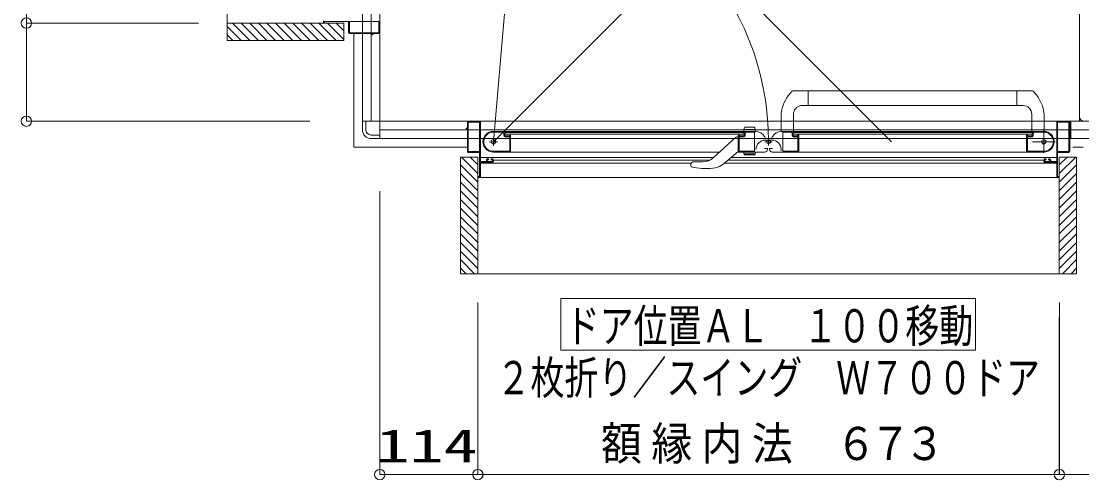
# Model space of a CAD drawing. Units: millimetres on the paper. Extents: x -305 to 305, y -152 to 152.
# Drawn here: x -58.2 to 3.2, y -3.2 to 23.4 of the extents above; entities that cross this region are included whole.
import ezdxf
from ezdxf.enums import TextEntityAlignment as Align

# ---------------------------------------------------------------- set-up
doc = ezdxf.new("R2010")
doc.units = ezdxf.units.MM
doc.linetypes.add('LONG_CHAIN', pattern=[21, 18, -1, 1, -1])
doc.linetypes.add('LONG_DOUBLE_CHAIN', pattern=[21.8, 18, -1, 0.6, -0.6, 0.6, -1])
doc.layers.add('0-0_0', color=7, linetype='Continuous', lineweight=9)
doc.layers.add('0-1_VIEW0001', color=7, linetype='Continuous', lineweight=9)
doc.styles.add('ＭＳ ゴシック', font='')
doc.styles.get('ＭＳ ゴシック').set_extended_font_data('MS Gothic')

# ---------------------------------------------------------------- blocks, each defined once
blk = doc.blocks.new('_ORIGIN')
at = {"layer": '0-0_0'}
blk.add_line((0, 0), (-1, 0), dxfattribs=at)
blk.add_circle((0, 0), 0.5, dxfattribs=at)

msp = doc.modelspace()

# ---------------------------------------------------------------- linework, layer by layer
at = {"layer": '0-1_VIEW0001'}
for p, q in [((-37.434, 16.573), (-37.434, 73.573)), ((-38.434, 17.573), (-38.434, 72.573)), ((-37.934, 17.573), (-37.934, 72.573)), ((3.066, 72.573), (3.066, 17.573)), ((3.066, 72.323), (3.066, 17.822)), ((-46.259, 62.847), (-46.259, 22.248)), ((-37.434, 43.298), (-37.434, 22.698)), ((-40.684, 23.263), (-40.684, 23.383)), ((-40.634, 23.333), (-40.634, 23.263)), ((-39.249, 23.348), (-40.619, 23.348)), ((-39.234, 22.698), (-39.234, 23.333)), ((-39.189, 22.708), (-39.189, 23.333)), ((-39.174, 23.348), (-37.494, 23.348)), ((-37.479, 23.333), (-37.479, 22.708)), ((-47.923, 23.254), (-57.881, 23.254)), ((-47.923, 23.254), (-57.881, 23.254)), ((-46.259, 23.248), (-39.509, 23.248)), ((-46.259, 23.063), (-45.444, 22.248)), ((-45.949, 23.248), (-44.949, 22.248)), ((-45.454, 23.248), (-44.454, 22.248)), ((-44.959, 23.248), (-43.959, 22.248)), ((-44.459, 23.248), (-43.459, 22.248)), ((-43.959, 23.248), (-42.959, 22.248)), ((-43.459, 23.248), (-42.459, 22.248)), ((-42.959, 23.248), (-41.959, 22.248)), ((-42.459, 23.248), (-41.459, 22.248)), ((-41.959, 23.248), (-40.959, 22.248)), ((-41.459, 23.248), (-40.459, 22.248)), ((-40.959, 23.248), (-39.959, 22.248)), ((-40.459, 23.248), (-39.509, 22.298)), ((-39.959, 23.248), (-39.509, 22.798)), ((-57.881, 22.654), (-57.881, 18.174)), ((-46.259, 22.568), (-45.939, 22.248)), ((-37.889, 22.648), (-39.184, 22.648)), ((-37.494, 22.693), (-39.174, 22.693)), ((-38.434, 22.648), (-38.434, 17.573)), ((-37.874, 22.583), (-37.874, 22.633)), ((-37.844, 22.573), (-37.864, 22.573)), ((-37.834, 22.633), (-37.834, 22.583)), ((-37.484, 22.648), (-37.819, 22.648)), ((-13.746, 19.113), (-13.563, 19.311)), ((-0.56, 19.338), (-13.495, 19.338)), ((-12.633, 18.483), (-12.633, 19.338)), ((-0.56, 18.483), (-0.56, 19.338)), ((-0.56, 19.338), (0.301, 19.338)), ((0.554, 19.112), (0.37, 19.311)), ((-12.633, 18.483), (-12.988, 18.483)), ((-0.56, 18.488), (-12.633, 18.488)), ((-0.56, 18.483), (-0.205, 18.483)), ((-14.209, 17.816), (-14.212, 16.998)), ((-13.484, 18.052), (-13.483, 16.998)), ((0.295, 17.983), (0.295, 16.988)), ((1.016, 17.816), (1.019, 16.998)), ((-41.474, 17.574), (-57.881, 17.574)), ((42.016, 17.573), (-38.434, 17.573)), ((-38.034, 17.573), (-38.434, 17.573)), ((-38.434, 17.573), (-38.434, 17.073)), ((-38.234, 17.573), (-38.234, 17.073)), ((-32.359, 17.523), (-32.359, 17.188)), ((-32.314, 17.513), (-32.314, 15.833)), ((-14.21, 17.573), (-32.309, 17.573)), ((-31.674, 17.528), (-32.299, 17.528)), ((-31.659, 15.833), (-31.659, 17.513)), ((-31.609, 15.253), (-31.609, 17.548)), ((-15.809, 17.238), (-16.26, 17.238)), ((0.291, 17.573), (-13.484, 17.573)), ((2.443, 17.573), (1.017, 17.573)), ((1.741, 15.253), (1.741, 17.548)), ((1.791, 15.833), (1.791, 17.513)), ((1.806, 17.528), (2.431, 17.528)), ((2.446, 17.513), (2.446, 15.833)), ((2.491, 17.523), (2.491, 17.188)), ((2.566, 16.573), (2.566, 17.573)), ((-37.934, 16.773), (-37.434, 16.773)), ((-37.434, 16.573), (-37.934, 16.573)), ((-37.434, 17.073), (42.566, 17.073)), ((-37.434, 16.573), (-37.434, 16.973)), ((-37.434, 16.573), (42.566, 16.573)), ((-32.359, 16.573), (-37.434, 16.573)), ((-32.434, 17.163), (-32.434, 17.143)), ((-32.374, 17.173), (-32.424, 17.173)), ((-32.424, 17.133), (-32.374, 17.133)), ((-32.359, 17.118), (-32.359, 15.823)), ((-29.874, 16.988), (-30.859, 16.988)), ((-30.329, 16.943), (-30.859, 16.943)), ((-30.254, 16.753), (-30.254, 16.868)), ((-30.209, 16.773), (-30.209, 16.898)), ((-16.359, 16.923), (-30.184, 16.923)), ((-30.184, 16.823), (-30.184, 16.923)), ((-16.359, 16.823), (-30.184, 16.823)), ((-29.919, 16.678), (-30.179, 16.678)), ((-29.934, 16.723), (-30.159, 16.723)), ((-29.909, 15.848), (-29.909, 16.668)), ((-29.888, 16.763), (-29.894, 16.763)), ((-29.88, 16.925), (-29.866, 16.934)), ((-29.866, 16.752), (-29.88, 16.761)), ((-16.684, 16.973), (-29.859, 16.973)), ((-29.859, 16.947), (-29.859, 16.973)), ((-29.859, 15.798), (-29.859, 16.74)), ((-16.846, 16.634), (-18.134, 15.456)), ((-16.684, 16.663), (-16.775, 16.663)), ((-16.684, 16.973), (-16.684, 16.947)), ((-16.684, 16.74), (-16.684, 15.798)), ((-16.677, 16.934), (-16.663, 16.925)), ((-16.663, 16.761), (-16.677, 16.752)), ((-16.669, 16.988), (-15.683, 16.988)), ((-16.649, 16.763), (-16.655, 16.763)), ((-16.634, 16.663), (-16.634, 15.848)), ((-16.369, 16.678), (-16.619, 16.678)), ((-16.384, 16.723), (-16.609, 16.723)), ((-16.385, 16.988), (-16.333, 17.183)), ((-16.359, 16.923), (-16.359, 16.823)), ((-16.358, 17.088), (-15.711, 17.088)), ((-16.334, 16.898), (-16.334, 16.773)), ((-16.294, 16.868), (-16.294, 16.753)), ((-15.769, 16.943), (-16.219, 16.943)), ((-15.754, 15.848), (-15.754, 16.928)), ((-15.685, 16.988), (-15.737, 17.183)), ((-15.088, 16.558), (-15.163, 16.688)), ((-14.78, 16.558), (-14.705, 16.688)), ((-13.199, 16.988), (-14.185, 16.988)), ((-14.114, 15.848), (-14.114, 16.928)), ((-14.099, 16.943), (-13.649, 16.943)), ((-13.574, 16.868), (-13.574, 16.753)), ((-13.534, 16.898), (-13.534, 16.773)), ((-13.509, 16.923), (-13.509, 16.823)), ((-13.509, 16.923), (0.316, 16.923)), ((-13.509, 16.823), (0.316, 16.823)), ((-13.499, 16.678), (-13.249, 16.678)), ((-13.484, 16.723), (-13.259, 16.723)), ((-13.234, 16.663), (-13.234, 15.848)), ((-13.219, 16.763), (-13.213, 16.763)), ((-13.191, 16.934), (-13.205, 16.925)), ((-13.205, 16.761), (-13.191, 16.752)), ((-13.184, 16.973), (-0.009, 16.973)), ((-13.184, 16.973), (-13.184, 16.947)), ((-13.184, 15.788), (-13.184, 16.74)), ((-0.009, 16.947), (-0.009, 16.973)), ((-0.009, 15.798), (-0.009, 16.74)), ((0.012, 16.925), (-0.002, 16.934)), ((-0.002, 16.752), (0.012, 16.761)), ((0.006, 16.988), (0.991, 16.988)), ((0.02, 16.763), (0.026, 16.763)), ((0.041, 15.848), (0.041, 16.668)), ((0.051, 16.678), (0.311, 16.678)), ((0.066, 16.723), (0.291, 16.723)), ((0.316, 16.823), (0.316, 16.923)), ((0.341, 16.773), (0.341, 16.898)), ((0.386, 16.753), (0.386, 16.868)), ((0.461, 16.943), (0.991, 16.943)), ((2.491, 17.118), (2.491, 15.823)), ((42.566, 16.573), (2.491, 16.573)), ((2.506, 17.173), (2.556, 17.173)), ((2.556, 17.133), (2.506, 17.133)), ((2.566, 17.163), (2.566, 17.143)), ((-15.019, 15.993), (-15.169, 15.993)), ((-14.744, 16.482), (-15.124, 16.482)), ((-14.994, 15.938), (-14.994, 15.968)), ((-14.874, 15.938), (-14.874, 15.968)), ((-14.849, 15.993), (-14.699, 15.993)), ((-31.759, 14.548), (-32.709, 15.498)), ((-32.309, 15.773), (-31.674, 15.773)), ((-32.299, 15.818), (-31.674, 15.818)), ((-31.759, 15.048), (-32.209, 15.498)), ((-31.759, 8.748), (-31.759, 15.498)), ((-31.659, 15.758), (-31.659, 14.388)), ((-31.609, 15.467), (-18.122, 15.467)), ((-31.154, 15.388), (-31.209, 15.388)), ((-31.139, 15.353), (-31.139, 15.373)), ((-30.989, 15.373), (-30.989, 15.353)), ((-30.909, 15.388), (-30.974, 15.388)), ((-30.933, 15.838), (-29.919, 15.838)), ((-30.859, 15.788), (-17.771, 15.788)), ((-17.579, 15.075), (-16.684, 15.813)), ((-17.104, 15.467), (1.741, 15.467)), ((-16.714, 15.788), (-15.144, 15.788)), ((-16.624, 15.838), (-15.764, 15.838)), ((-16.385, 15.788), (-16.351, 15.664)), ((-16.358, 15.688), (-15.711, 15.688)), ((-15.752, 15.638), (-16.318, 15.638)), ((-13.153, 15.788), (-14.724, 15.788)), ((-14.204, 15.862), (-14.204, 15.942)), ((-13.244, 15.838), (-14.104, 15.838)), ((0.991, 15.788), (-13.184, 15.788)), ((1.065, 15.838), (0.051, 15.838)), ((1.041, 15.388), (1.106, 15.388)), ((1.121, 15.373), (1.121, 15.353)), ((1.271, 15.353), (1.271, 15.373)), ((1.286, 15.388), (1.341, 15.388)), ((1.791, 15.758), (1.791, 14.388)), ((2.431, 15.818), (1.806, 15.818)), ((2.441, 15.773), (1.806, 15.773)), ((1.891, 15.048), (2.341, 15.498)), ((1.891, 14.548), (2.841, 15.498)), ((1.891, 15.498), (2.891, 15.498)), ((1.891, 8.748), (1.891, 15.498)), ((2.891, 8.748), (2.891, 15.498)), ((-31.759, 14.048), (-32.759, 15.048)), ((-31.609, 14.338), (-31.609, 15.173)), ((-31.609, 15.15), (-19.434, 15.15)), ((-31.274, 15.238), (-31.594, 15.238)), ((-31.594, 15.188), (-30.909, 15.188)), ((-31.259, 15.338), (-31.259, 15.253)), ((-31.214, 15.253), (-31.214, 15.323)), ((-31.199, 15.338), (-31.154, 15.338)), ((-30.929, 15.238), (-31.199, 15.238)), ((-30.974, 15.338), (-30.929, 15.338)), ((-30.914, 15.323), (-30.914, 15.253)), ((-30.859, 15.238), (-30.859, 15.338)), ((-30.859, 15.327), (-18.319, 15.327)), ((-19.434, 15.091), (-19.434, 15.009)), ((-19.421, 14.967), (-19.421, 14.967)), ((-19.421, 14.967), (-19.386, 14.939)), ((-19.399, 15.168), (-19.401, 15.166)), ((-19.271, 14.895), (-19.386, 14.939)), ((-18.718, 15.229), (-19.237, 15.229)), ((-17.489, 15.15), (1.741, 15.15)), ((-17.274, 15.327), (0.991, 15.327)), ((0.991, 15.238), (0.991, 15.338)), ((1.726, 15.188), (1.041, 15.188)), ((1.046, 15.323), (1.046, 15.253)), ((1.106, 15.338), (1.061, 15.338)), ((1.061, 15.238), (1.331, 15.238)), ((1.331, 15.338), (1.286, 15.338)), ((1.346, 15.253), (1.346, 15.323)), ((1.391, 15.338), (1.391, 15.253)), ((1.406, 15.238), (1.726, 15.238)), ((1.741, 14.338), (1.741, 15.173)), ((1.891, 14.048), (2.891, 15.048)), ((-31.759, 13.548), (-32.759, 14.548)), ((-31.674, 14.373), (-31.744, 14.373)), ((-31.744, 14.323), (-31.624, 14.323)), ((-31.609, 14.323), (1.741, 14.323)), ((1.876, 14.323), (1.756, 14.323)), ((1.806, 14.373), (1.876, 14.373)), ((1.891, 13.548), (2.891, 14.548)), ((-37.434, 13.533), (-37.434, -2.875)), ((-31.759, 13.048), (-32.759, 14.048)), ((-31.759, 12.548), (-32.759, 13.548)), ((1.891, 13.048), (2.891, 14.048)), ((1.891, 12.548), (2.891, 13.548)), ((-31.759, 12.048), (-32.759, 13.048)), ((1.891, 12.048), (2.891, 13.048)), ((-31.759, 11.548), (-32.759, 12.548)), ((1.891, 11.548), (2.891, 12.548)), ((-31.759, 11.048), (-32.759, 12.048)), ((1.891, 11.048), (2.891, 12.048)), ((-31.759, 10.548), (-32.759, 11.548)), ((-31.759, 10.048), (-32.759, 11.048)), ((1.891, 10.548), (2.891, 11.548)), ((1.891, 10.048), (2.891, 11.048)), ((-31.759, 9.553), (-32.759, 10.553)), ((1.891, 9.553), (2.891, 10.553)), ((-31.759, 9.058), (-32.759, 10.058)), ((1.891, 9.058), (2.891, 10.058)), ((-31.944, 8.748), (-32.759, 9.563)), ((2.076, 8.748), (2.891, 9.563)), ((-32.439, 8.748), (-32.759, 9.068)), ((2.84, 8.748), (-32.759, 8.748)), ((2.571, 8.748), (2.891, 9.068)), ((-31.754, 7.084), (-31.754, -2.875)), ((-26.96, 4.317), (-26.96, 7.317)), ((-26.96, 7.317), (-2.96, 7.317)), ((-2.96, 4.317), (-2.96, 7.317)), ((1.896, 7.084), (1.896, -2.875)), ((-31.759, 6.208), (-31.759, -2.875)), ((1.891, 6.208), (1.891, -2.875)), ((-26.96, 4.317), (-2.96, 4.317)), ((-32.354, -2.875), (-36.834, -2.875)), ((1.291, -2.875), (-31.159, -2.875)), ((41.966, -2.875), (2.496, -2.875))]:
    msp.add_line(p, q, dxfattribs=at)
at = {"layer": '0-1_VIEW0001', "linetype": 'LONG_DOUBLE_CHAIN'}
for p, q in [((-29.471, 32.252), (-30.859, 16.388)), ((-30.859, 16.388), (-20.099, 27.148)), ((-7.812, 16.388), (-18.573, 27.148)), ((-38.934, 22.648), (-38.934, 16.073)), ((-32.359, 16.073), (-38.934, 16.073)), ((44.066, 16.073), (2.491, 16.073))]:
    msp.add_line(p, q, dxfattribs=at)
at = {"layer": '0-1_VIEW0001', "color": 5}
for p, q in [((-39.509, 23.248), (-46.259, 23.248)), ((-31.759, 15.498), (-31.759, 8.748))]:
    msp.add_line(p, q, dxfattribs=at)
at = {"layer": '0-1_VIEW0001', "linetype": 'LONG_CHAIN'}
for p, q in [((-30.859, 16.158), (-30.859, 16.618)), ((0.991, 17.038), (0.991, 15.738)), ((-31.089, 16.388), (-30.629, 16.388)), ((-14.721, 16.388), (-15.146, 16.388)), ((-14.934, 16.176), (-14.934, 16.567)), ((0.341, 16.388), (1.641, 16.388))]:
    msp.add_line(p, q, dxfattribs=at)
at = {"layer": '0-1_VIEW0001'}
for points in [[(-46.259, 22.248), (-39.509, 22.248), (-39.509, 23.249)], [(-32.759, 8.748), (-32.759, 15.498), (-31.759, 15.498)], [(-16.385, 15.788), (-15.685, 15.788), (-15.718, 15.664)], [(-19.434, 15.009), (-19.434, 15.007), (-19.434, 15.005), (-19.433, 15.003), (-19.433, 15), (-19.433, 14.998), (-19.432, 14.996), (-19.432, 14.994), (-19.432, 14.991), (-19.431, 14.989), (-19.431, 14.987), (-19.43, 14.985), (-19.429, 14.983), (-19.429, 14.98), (-19.428, 14.978), (-19.427, 14.976), (-19.426, 14.974), (-19.425, 14.972), (-19.424, 14.97), (-19.422, 14.968), (-19.421, 14.967)], [(-19.398, 15.168), (-19.397, 15.169), (-19.396, 15.17), (-19.395, 15.17), (-19.394, 15.171), (-19.393, 15.172), (-19.392, 15.173), (-19.39, 15.175), (-19.389, 15.176), (-19.387, 15.177), (-19.386, 15.178), (-19.385, 15.179), (-19.383, 15.18), (-19.382, 15.181), (-19.38, 15.182), (-19.379, 15.183), (-19.377, 15.184), (-19.376, 15.185), (-19.374, 15.186), (-19.373, 15.187), (-19.37, 15.189), (-19.366, 15.191), (-19.363, 15.193), (-19.36, 15.195), (-19.357, 15.197), (-19.353, 15.199), (-19.349, 15.201), (-19.346, 15.203), (-19.342, 15.205), (-19.338, 15.207), (-19.334, 15.208), (-19.331, 15.21), (-19.327, 15.212), (-19.323, 15.213), (-19.319, 15.214), (-19.315, 15.216), (-19.311, 15.217), (-19.307, 15.219), (-19.303, 15.22), (-19.298, 15.221)], [(-19.298, 15.221), (-19.294, 15.222), (-19.29, 15.223), (-19.286, 15.224), (-19.282, 15.225), (-19.277, 15.226), (-19.273, 15.226), (-19.269, 15.227), (-19.264, 15.227), (-19.26, 15.228), (-19.255, 15.228), (-19.253, 15.229), (-19.251, 15.229), (-19.249, 15.229), (-19.247, 15.229), (-19.245, 15.229), (-19.243, 15.229), (-19.241, 15.229), (-19.238, 15.229), (-19.236, 15.229), (-19.234, 15.229)]]:
    msp.add_lwpolyline(points, dxfattribs=at)
for centre, radius in [((-30.859, 16.388), 0.125), ((-14.934, 16.388), 0.113), ((0.991, 16.388), 0.125)]:
    msp.add_circle(centre, radius, dxfattribs=at)
at = {"layer": '0-1_VIEW0001', "linetype": 'LONG_DOUBLE_CHAIN'}
msp.add_arc((-30.859, 16.388), 15.925, 0, 85, dxfattribs=at)
at = {"layer": '0-1_VIEW0001'}
for centre, radius, start, end in [((-40.619, 23.333), 0.015, 90, 180), ((-39.249, 23.333), 0.015, 0, 90), ((-39.174, 23.333), 0.015, 90, 180), ((-37.494, 23.333), 0.015, 0, 90), ((-40.669, 23.263), 0.015, 180, 270), ((-40.649, 23.263), 0.015, 270, 0), ((-39.174, 22.708), 0.015, 180, 270), ((-37.494, 22.708), 0.015, 270, 0), ((-39.184, 22.698), 0.05, 180, 270), ((-37.889, 22.633), 0.015, 0, 90), ((-37.864, 22.583), 0.01, 180, 270), ((-37.844, 22.583), 0.01, 270, 0), ((-37.819, 22.633), 0.015, 90, 180), ((-37.484, 22.698), 0.05, 270, 0), ((-12.139, 17.808), 2.07, 140.94186, 179.8), ((-13.494, 19.238), 0.1, 90, 133.47243), ((0.301, 19.238), 0.1, 46.52757, 90), ((-1.054, 17.808), 2.07, 0.2, 39.02418), ((-12.988, 17.983), 0.5, 90, 172.04438), ((-0.205, 17.983), 0.5, 0, 90), ((3.316, 17.822), 0.25, 180, 270), ((-32.374, 17.188), 0.015, 270, 0), ((-32.309, 17.523), 0.05, 90, 180), ((-32.299, 17.513), 0.015, 90, 180), ((-31.674, 17.513), 0.015, 0, 90), ((-31.634, 17.548), 0.025, 0, 90), ((-16.26, 17.163), 0.075, 90, 165), ((-15.809, 17.163), 0.075, 15, 90), ((1.766, 17.548), 0.025, 90, 180), ((1.806, 17.513), 0.015, 90, 180), ((2.431, 17.513), 0.015, 0, 90), ((2.441, 17.523), 0.05, 0, 90), ((2.506, 17.188), 0.015, 180, 270), ((-37.934, 17.073), 0.5, 180, 270), ((-37.934, 17.073), 0.3, 180, 270), ((-32.424, 17.163), 0.01, 90, 180), ((-32.424, 17.143), 0.01, 180, 270), ((-32.374, 17.118), 0.015, 0, 90), ((-30.859, 16.388), 0.6, 90, 270), ((-30.859, 16.388), 0.555, 90, 262.23293), ((-30.329, 16.868), 0.075, 0, 90), ((-30.179, 16.753), 0.075, 180, 270), ((-30.184, 16.898), 0.025, 90, 180), ((-30.159, 16.773), 0.05, 180, 270), ((-29.934, 16.748), 0.025, 270, 0), ((-29.919, 16.668), 0.01, 0, 90), ((-29.894, 16.748), 0.015, 90, 180), ((-29.888, 16.938), 0.015, 270, 300.96376), ((-29.888, 16.748), 0.015, 59.03624, 90), ((-29.874, 16.973), 0.015, 0, 90), ((-29.874, 16.947), 0.015, 300.96376, 0), ((-29.874, 16.74), 0.015, 0, 59.03624), ((-16.775, 16.563), 0.1, 90, 132.43623), ((-16.669, 16.973), 0.015, 90, 180), ((-16.669, 16.947), 0.015, 180, 239.03624), ((-16.669, 16.74), 0.015, 120.96376, 180), ((-16.655, 16.938), 0.015, 239.03624, 270), ((-16.655, 16.748), 0.015, 90, 120.96376), ((-16.649, 16.748), 0.015, 0, 90), ((-16.609, 16.748), 0.025, 180, 270), ((-16.619, 16.663), 0.015, 90, 180), ((-16.384, 16.773), 0.05, 270, 0), ((-16.369, 16.753), 0.075, 270, 0), ((-16.359, 16.898), 0.025, 0, 90), ((-16.219, 16.868), 0.075, 90, 180), ((-15.769, 16.928), 0.015, 0, 90), ((-15.683, 16.388), 0.6, 30, 90), ((-14.185, 16.388), 0.6, 90, 150), ((-14.099, 16.928), 0.015, 90, 180), ((-13.649, 16.868), 0.075, 0, 90), ((-13.499, 16.753), 0.075, 180, 270), ((-13.509, 16.898), 0.025, 90, 180), ((-13.484, 16.773), 0.05, 180, 270), ((-13.259, 16.748), 0.025, 270, 0), ((-13.249, 16.663), 0.015, 0, 90), ((-13.219, 16.748), 0.015, 90, 180), ((-13.213, 16.938), 0.015, 270, 300.96376), ((-13.213, 16.748), 0.015, 59.03624, 90), ((-13.199, 16.973), 0.015, 0, 90), ((-13.199, 16.947), 0.015, 300.96376, 0), ((-13.199, 16.74), 0.015, 0, 59.03624), ((0.006, 16.973), 0.015, 90, 180), ((0.006, 16.947), 0.015, 180, 239.03624), ((0.006, 16.74), 0.015, 120.96376, 180), ((0.02, 16.938), 0.015, 239.03624, 270), ((0.02, 16.748), 0.015, 90, 120.96376), ((0.026, 16.748), 0.015, 0, 90), ((0.066, 16.748), 0.025, 180, 270), ((0.051, 16.668), 0.01, 90, 180), ((0.291, 16.773), 0.05, 270, 0), ((0.311, 16.753), 0.075, 270, 0), ((0.316, 16.898), 0.025, 0, 90), ((0.461, 16.868), 0.075, 90, 180), ((0.991, 16.388), 0.6, 270, 90), ((0.991, 16.388), 0.555, 277.76707, 90), ((2.506, 17.118), 0.015, 90, 180), ((2.556, 17.163), 0.01, 0, 90), ((2.556, 17.143), 0.01, 270, 0), ((-15.124, 15.942), 0.54, 90, 180), ((-15.019, 15.968), 0.025, 0, 90), ((-14.849, 15.968), 0.025, 90, 180), ((-14.744, 15.942), 0.54, 0, 90), ((-32.309, 15.823), 0.05, 180, 270), ((-32.299, 15.833), 0.015, 180, 270), ((-31.674, 15.833), 0.015, 270, 0), ((-31.674, 15.758), 0.015, 0, 90), ((-31.209, 15.338), 0.05, 90, 180), ((-31.154, 15.373), 0.015, 0, 90), ((-31.154, 15.353), 0.015, 270, 0), ((-30.974, 15.373), 0.015, 90, 180), ((-30.974, 15.353), 0.015, 180, 270), ((-30.933, 15.848), 0.01, 262.23293, 270), ((-30.909, 15.338), 0.05, 0, 90), ((-30.759, 15.803), 0.015, 270, 272.69354), ((-29.919, 15.848), 0.01, 270, 0), ((-29.869, 15.798), 0.01, 270, 0), ((-18.718, 16.094), 0.865, 270, 312.43623), ((-16.674, 15.798), 0.01, 180, 270), ((-16.624, 15.848), 0.01, 180, 270), ((-16.318, 15.673), 0.035, 195, 270), ((-15.764, 15.848), 0.01, 270, 0), ((-15.752, 15.673), 0.035, 270, 345), ((-15.144, 15.938), 0.15, 270, 0), ((-14.724, 15.938), 0.15, 180, 270), ((-14.104, 15.848), 0.01, 180, 270), ((-13.244, 15.848), 0.01, 270, 0), ((-13.194, 15.798), 0.01, 270, 0), ((0.001, 15.798), 0.01, 180, 270), ((0.051, 15.848), 0.01, 180, 270), ((1.041, 15.338), 0.05, 90, 180), ((1.065, 15.848), 0.01, 270, 277.76707), ((1.106, 15.373), 0.015, 0, 90), ((1.106, 15.353), 0.015, 270, 0), ((1.286, 15.373), 0.015, 90, 180), ((1.286, 15.353), 0.015, 180, 270), ((1.341, 15.338), 0.05, 0, 90), ((1.806, 15.833), 0.015, 180, 270), ((1.806, 15.758), 0.015, 90, 180), ((2.431, 15.833), 0.015, 270, 0), ((2.441, 15.823), 0.05, 270, 0), ((-31.594, 15.253), 0.015, 180, 270), ((-31.594, 15.173), 0.015, 90, 180), ((-31.274, 15.253), 0.015, 270, 0), ((-31.199, 15.323), 0.015, 90, 180), ((-31.199, 15.253), 0.015, 180, 270), ((-30.929, 15.323), 0.015, 0, 90), ((-30.929, 15.253), 0.015, 270, 0), ((-30.909, 15.238), 0.05, 270, 0), ((-19.334, 15.091), 0.1, 131.81032, 180), ((-18.599, 18.503), 3.67, 259.4547, 279.28844), ((-18.152, 15.769), 0.9, 279.28844, 309.5), ((1.041, 15.238), 0.05, 180, 270), ((1.061, 15.323), 0.015, 90, 180), ((1.061, 15.253), 0.015, 180, 270), ((1.331, 15.323), 0.015, 0, 90), ((1.331, 15.253), 0.015, 270, 0), ((1.406, 15.253), 0.015, 180, 270), ((1.726, 15.253), 0.015, 270, 0), ((1.726, 15.173), 0.015, 0, 90), ((-31.744, 14.358), 0.015, 90, 180), ((-31.744, 14.338), 0.015, 180, 270), ((-31.674, 14.388), 0.015, 270, 0), ((-31.624, 14.338), 0.015, 270, 0), ((1.756, 14.338), 0.015, 180, 270), ((1.806, 14.388), 0.015, 180, 270), ((1.876, 14.358), 0.015, 0, 90), ((1.876, 14.338), 0.015, 270, 0)]:
    msp.add_arc(centre, radius, start, end, dxfattribs=at)

# ---------------------------------------------------------------- block references
at = {"layer": '0-1_VIEW0001', "xscale": 0.6, "yscale": 0.6}
for p, rotation in [((-57.881, 23.254), 270), ((-57.881, 23.254), 90), ((-57.881, 17.574), 270), ((-37.434, -2.875), 180), ((-31.759, -2.875), 180), ((1.896, -2.875), 180)]:
    msp.add_blockref('_ORIGIN', p, dxfattribs=dict(at, rotation=rotation))
for p in [(-31.754, -2.875), (1.891, -2.875)]:
    msp.add_blockref('_ORIGIN', p, dxfattribs=at)

# ---------------------------------------------------------------- texts
at = {"layer": '0-1_VIEW0001', "style": 'ＭＳ ゴシック'}
for s, width, p in [('ドア位置ＡＬ\u3000１００移動', 0.75, (-26.674, 4.198)), ('２枚折り／スイング\u3000Ｗ７００ドア', 0.75, (-30.674, 1.2)), ('額', 0.9, (-24.622, -2.609)), ('縁', 0.9, (-21.714, -2.609)), ('内', 0.9, (-18.806, -2.609)), ('法', 0.9, (-15.898, -2.609)), ('114', 1.5, (-37.664, -2.745)), ('６', 0.9, (-11.058, -2.609)), ('７', 0.9, (-9.07, -2.609)), ('３', 0.9, (-7.082, -2.609))]:
    msp.add_text(s, height=1.921, dxfattribs=dict(at, width=width)).set_placement(p, align=Align.BOTTOM_LEFT)

doc.saveas('drawing.dxf')
